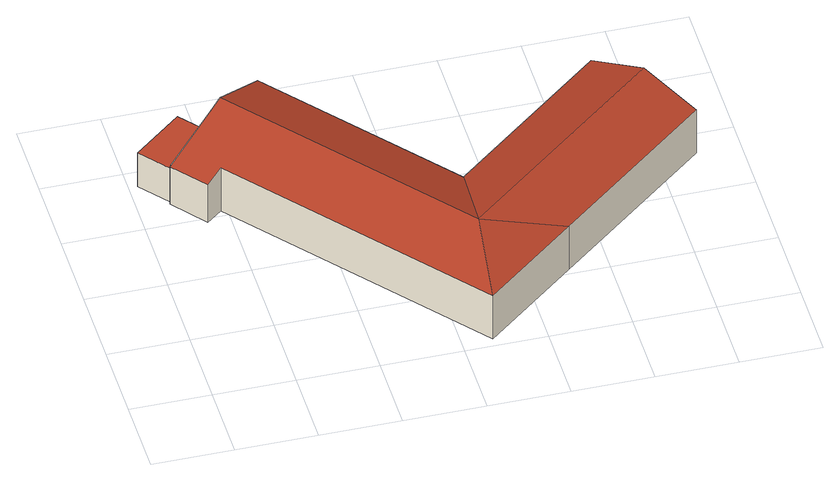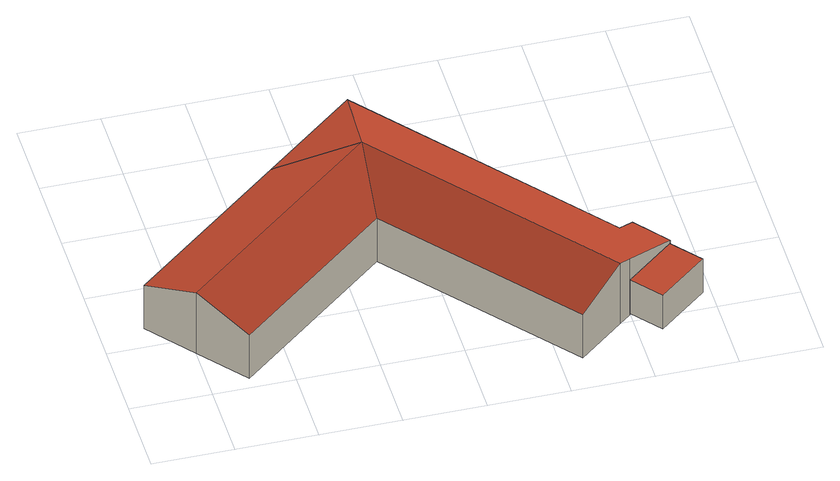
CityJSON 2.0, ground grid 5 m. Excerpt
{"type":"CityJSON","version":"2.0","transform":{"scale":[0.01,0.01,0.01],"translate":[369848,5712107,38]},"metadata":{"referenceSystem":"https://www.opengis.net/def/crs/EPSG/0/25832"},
"CityObjects":{
"building1":{"type":"Building","attributes":{"Geometrietyp2DReferenz":"3000","Gemeindeschluessel":"05513000","function":"31001_2020","roofType":"1000","measuredHeight":2.54,"storeysAboveGround":1},"address":[{"country":"Germany","locality":"Gelsenkirchen","thoroughfareNumber":"81","thoroughfareName":"Grimbergstraße"}],"geometry":[{"type":"Solid","lod":"2","boundaries":[[[[0,1,2,3]],[[4,5,1,0]],[[6,7,5,4]],[[3,2,7,6]],[[4,0,3,6]],[[1,5,7,2]]]],"semantics":{"surfaces":[{"type":"WallSurface"},{"type":"RoofSurface"},{"type":"GroundSurface"}],"values":[[0,0,0,0,1,2]]}}]},
"building2":{"type":"Building","attributes":{"Gemeindeschluessel":"05513000","Geometrietyp2DReferenz":"3000","function":"31001_2600"},"address":[{"country":"Germany","locality":"Gelsenkirchen","thoroughfareNumber":"81","thoroughfareName":"Grimbergstraße"}],"children":["building2-1","building2-2"]},
"building2-1":{"type":"BuildingPart","attributes":{"roofType":"5000","measuredHeight":4.59},"parents":["building2"],"geometry":[{"type":"Solid","lod":"2","boundaries":[[[[8,9,10,11]],[[12,13,9,8]],[[14,15,13,12]],[[16,17,15,14]],[[18,19,17,16]],[[20,21,19,18]],[[22,23,21,20]],[[24,25,26,27]],[[11,10,25,24]],[[18,16,14,12,8,11,24,28]],[[24,27,28]],[[27,22,20,18,28]],[[9,13,15,17,19,21,23,26,25,10]],[[27,26,23,22]]]],"semantics":{"surfaces":[{"type":"WallSurface"},{"type":"RoofSurface"},{"type":"GroundSurface"},{"type":"ClosureSurface"}],"values":[[0,0,0,0,0,0,0,0,0,1,1,1,2,3]]}}]},
"building2-2":{"type":"BuildingPart","attributes":{"roofType":"5000","measuredHeight":4.59},"parents":["building2"],"geometry":[{"type":"Solid","lod":"2","boundaries":[[[[29,30,23,22]],[[31,32,30,29]],[[33,34,32,31]],[[27,26,34,33]],[[31,29,22,28]],[[22,27,28]],[[27,33,31,28]],[[23,30,32,34,26]],[[22,23,26,27]]]],"semantics":{"surfaces":[{"type":"WallSurface"},{"type":"RoofSurface"},{"type":"GroundSurface"},{"type":"ClosureSurface"}],"values":[[0,0,0,0,1,1,1,2,3]]}}]}
},
"vertices":[
[502,1937,302],[502,1937,48],[352,2118,48],[352,2118,302],[198,1686,302],[198,1686,48],[48,1867,302],[48,1867,48],
[362,1470,319],[362,1470,37],[460,1548,37],[460,1548,364],[192,1681,320],[192,1681,37],[198,1686,323],[198,1686,37],[502,1937,463],[502,1937,37],[574,1997,496],[574,1997,37],[861,2234,364],[861,2234,37],[1787,1112,364],[1787,1112,37],[1684,60,364],[1684,60,37],[2263,537,37],[2263,537,364],[1736,587,496],
[2759,1913,364],[2759,1913,37],[2997,1624,496],[2997,1624,37],[3234,1336,364],[3234,1336,37]
]}
